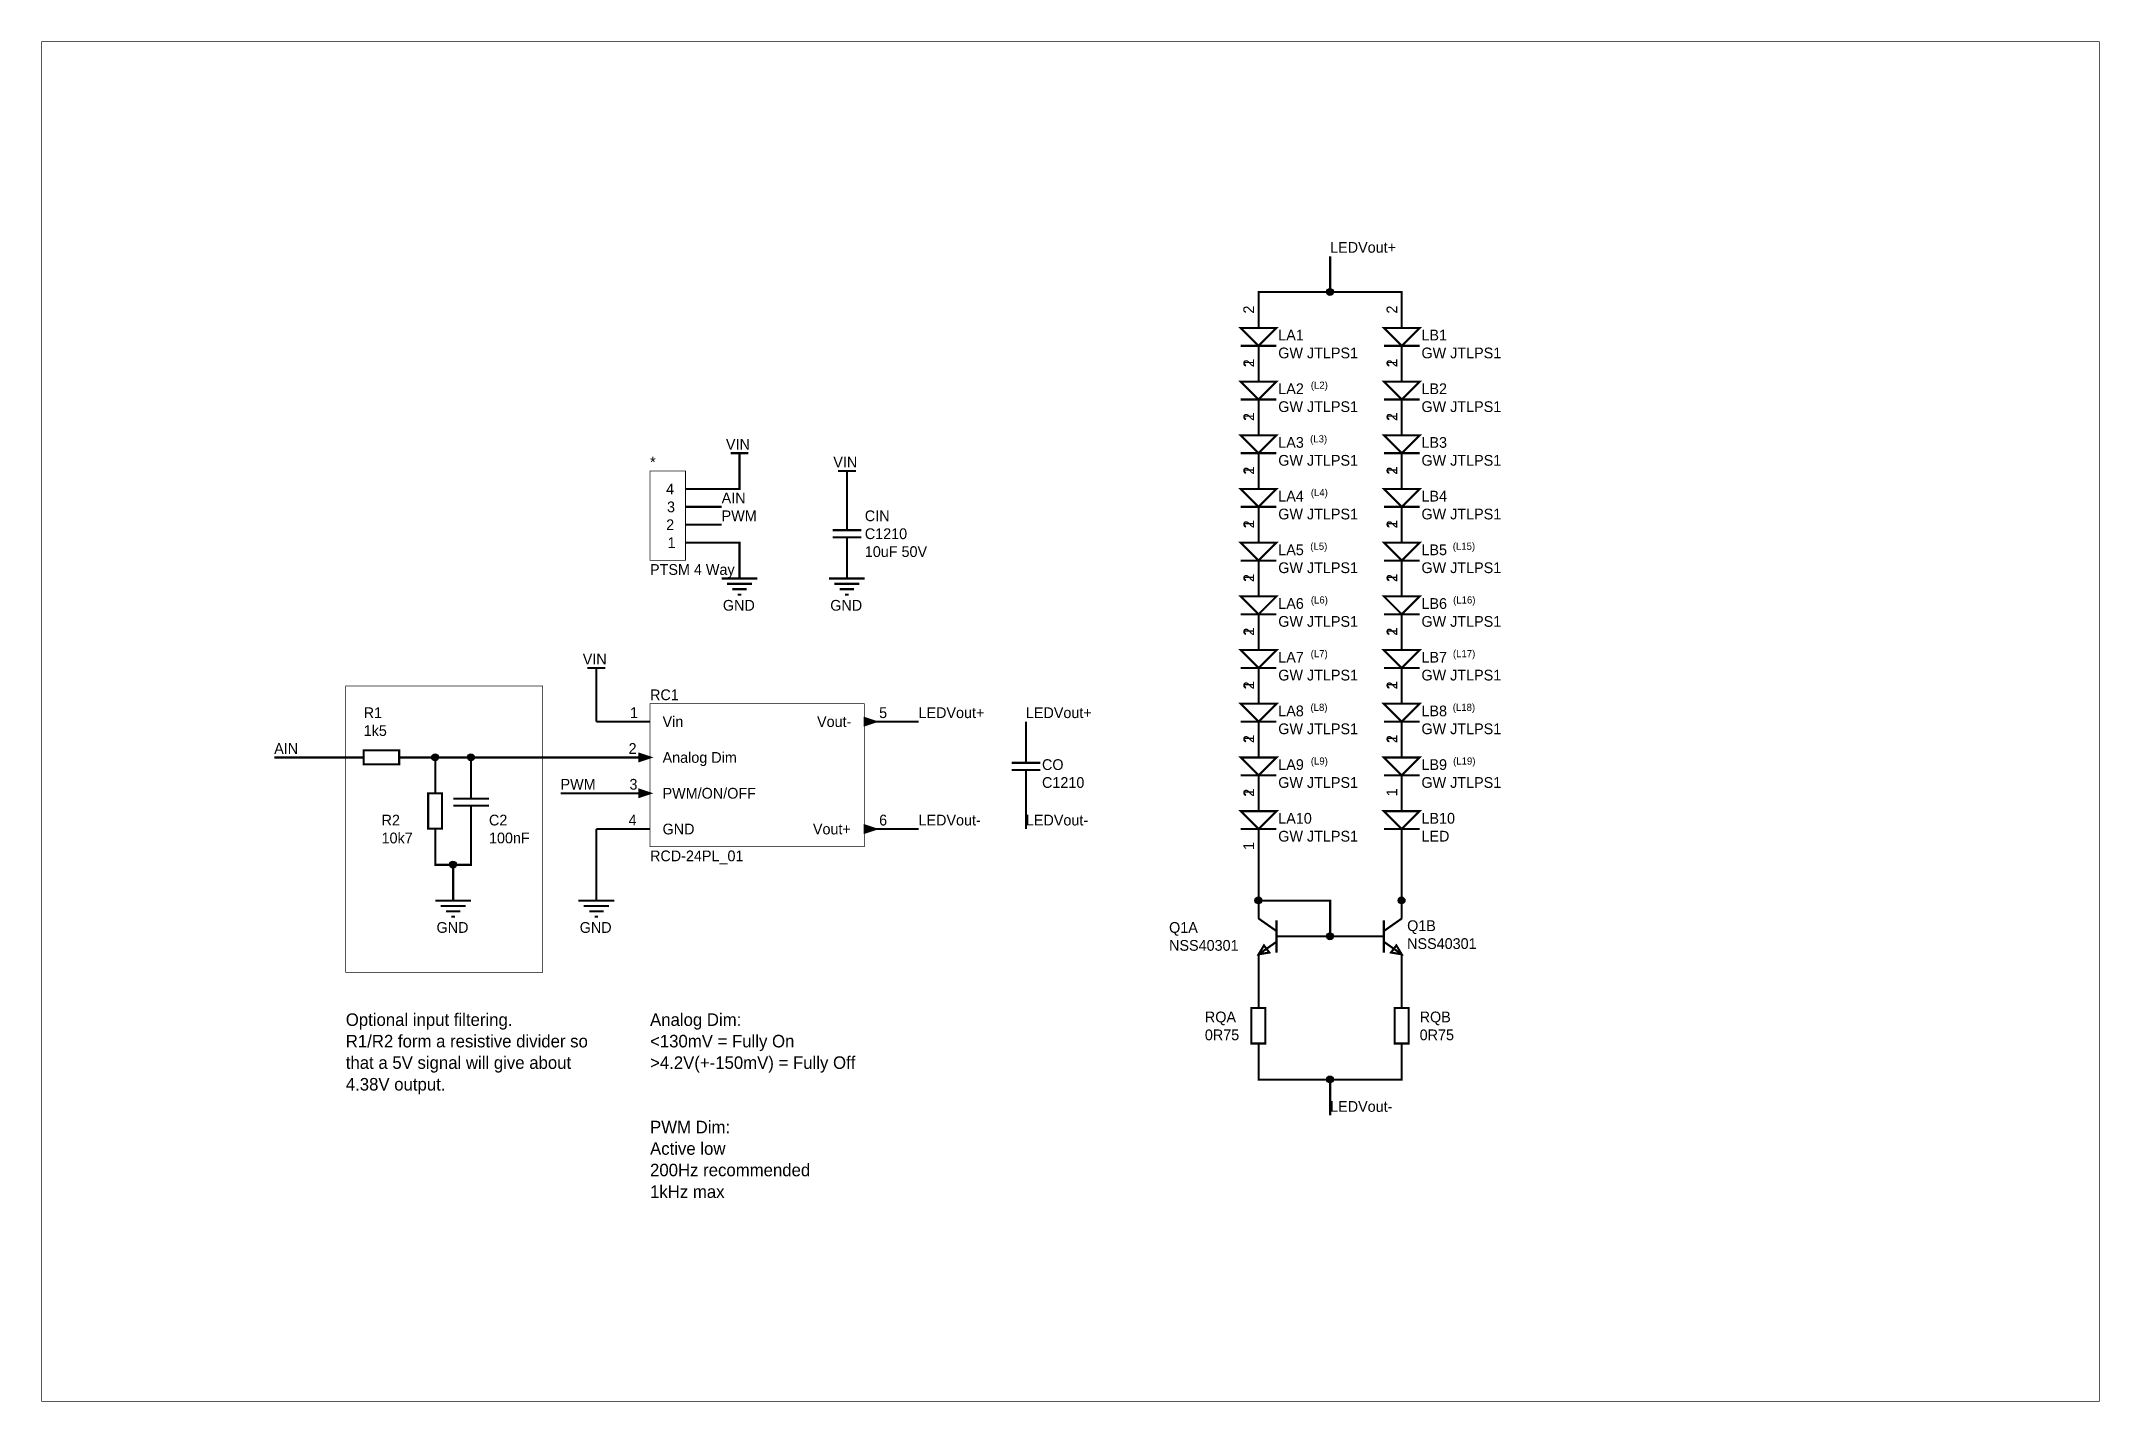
# Model space of a CAD drawing. Header units: millimetres. Extents: x 0 to 11.5, y 0 to 7.6.
import ezdxf

# ---------------------------------------------------------------- set-up
doc = ezdxf.new("R2010")
doc.units = ezdxf.units.MM
doc.header["$MEASUREMENT"] = 0
doc.layers.add('Sheet', color=255, linetype='Continuous')

msp = doc.modelspace()

# ---------------------------------------------------------------- linework, layer by layer
at = {"layer": 'Sheet'}
for points, const_width in [([(0, 7.6), (11.498, 7.6), (11.498, 0.002), (0, 0.002), (0, 7.6)], 0.0039), ([(7.2, 6.2), (7.2, 6.4)], 0.0118), ([(6.8, 6.1), (6.8, 6.2), (7.2, 6.2), (7.6, 6.2), (7.6, 6.1)], 0.0118), ([(6.8, 6), (6.8, 6.1)], 0.0118), ([(7.6, 6), (7.6, 6.1)], 0.0118), ([(6.8, 5.9), (6.7, 6), (6.9, 6), (6.8, 5.9)], 0.0118), ([(7.6, 5.9), (7.5, 6), (7.7, 6), (7.6, 5.9)], 0.0118), ([(6.7, 5.9), (6.9, 5.9)], 0.0118), ([(6.8, 5.9), (6.8, 5.8)], 0.0118), ([(7.5, 5.9), (7.7, 5.9)], 0.0118), ([(7.6, 5.9), (7.6, 5.8)], 0.0118), ([(6.8, 5.7), (6.8, 5.8)], 0.0118), ([(7.6, 5.7), (7.6, 5.8)], 0.0118), ([(6.8, 5.6), (6.7, 5.7), (6.9, 5.7), (6.8, 5.6)], 0.0118), ([(7.6, 5.6), (7.5, 5.7), (7.7, 5.7), (7.6, 5.6)], 0.0118), ([(6.7, 5.6), (6.9, 5.6)], 0.0118), ([(6.8, 5.6), (6.8, 5.5)], 0.0118), ([(7.5, 5.6), (7.7, 5.6)], 0.0118), ([(7.6, 5.6), (7.6, 5.5)], 0.0118), ([(6.8, 5.4), (6.8, 5.5)], 0.0118), ([(7.6, 5.4), (7.6, 5.5)], 0.0118), ([(3.85, 5.3), (3.95, 5.3)], 0.0118), ([(3.9, 5.2), (3.9, 5.3)], 0.0118), ([(6.8, 5.3), (6.7, 5.4), (6.9, 5.4), (6.8, 5.3)], 0.0118), ([(6.7, 5.3), (6.9, 5.3)], 0.0118), ([(6.8, 5.3), (6.8, 5.2)], 0.0118), ([(7.6, 5.3), (7.5, 5.4), (7.7, 5.4), (7.6, 5.3)], 0.0118), ([(7.5, 5.3), (7.7, 5.3)], 0.0118), ([(7.6, 5.3), (7.6, 5.2)], 0.0118), ([(3.4, 5.2), (3.598, 5.2), (3.598, 4.702), (3.4, 4.702), (3.4, 5.2)], 0.0039), ([(3.7, 5.1), (3.9, 5.1), (3.9, 5.2)], 0.0118), ([(4.45, 5.2), (4.55, 5.2)], 0.0118), ([(4.5, 5.1), (4.5, 5.2)], 0.0118), ([(6.8, 5.1), (6.8, 5.2)], 0.0118), ([(7.6, 5.1), (7.6, 5.2)], 0.0118), ([(3.6, 5.1), (3.7, 5.1)], 0.0118), ([(4.5, 5), (4.5, 5.1)], 0.0118), ([(6.8, 5), (6.7, 5.1), (6.9, 5.1), (6.8, 5)], 0.0118), ([(7.6, 5), (7.5, 5.1), (7.7, 5.1), (7.6, 5)], 0.0118), ([(3.6, 5), (3.7, 5)], 0.0118), ([(3.7, 5), (3.8, 5)], 0.0118), ([(4.5, 4.9), (4.5, 5)], 0.0118), ([(6.7, 5), (6.9, 5)], 0.0118), ([(6.8, 5), (6.8, 4.9)], 0.0118), ([(7.5, 5), (7.7, 5)], 0.0118), ([(7.6, 5), (7.6, 4.9)], 0.0118), ([(3.6, 4.9), (3.7, 4.9)], 0.0118), ([(3.7, 4.9), (3.8, 4.9)], 0.0118), ([(4.42, 4.87), (4.58, 4.87)], 0.0118), ([(4.58, 4.83), (4.42, 4.83)], 0.0118), ([(4.5, 4.9), (4.5, 4.87)], 0.0118), ([(4.5, 4.8), (4.5, 4.83)], 0.0118), ([(6.8, 4.8), (6.8, 4.9)], 0.0118), ([(7.6, 4.8), (7.6, 4.9)], 0.0118), ([(3.6, 4.8), (3.7, 4.8)], 0.0118), ([(3.7, 4.8), (3.9, 4.8), (3.9, 4.7)], 0.0118), ([(4.5, 4.8), (4.5, 4.7)], 0.0118), ([(6.8, 4.7), (6.7, 4.8), (6.9, 4.8), (6.8, 4.7)], 0.0118), ([(7.6, 4.7), (7.5, 4.8), (7.7, 4.8), (7.6, 4.7)], 0.0118), ([(3.8, 4.6), (4, 4.6)], 0.0118), ([(3.9, 4.7), (3.9, 4.6)], 0.0118), ([(4.4, 4.6), (4.6, 4.6)], 0.0118), ([(4.5, 4.7), (4.5, 4.6)], 0.0118), ([(6.7, 4.7), (6.9, 4.7)], 0.0118), ([(6.8, 4.7), (6.8, 4.6)], 0.0118), ([(6.8, 4.5), (6.8, 4.6)], 0.0118), ([(7.5, 4.7), (7.7, 4.7)], 0.0118), ([(7.6, 4.7), (7.6, 4.6)], 0.0118), ([(7.6, 4.5), (7.6, 4.6)], 0.0118), ([(3.83, 4.57), (3.97, 4.57)], 0.0118), ([(3.86, 4.54), (3.94, 4.54)], 0.0118), ([(3.89, 4.51), (3.91, 4.51)], 0.0118), ([(4.43, 4.57), (4.57, 4.57)], 0.0118), ([(4.46, 4.54), (4.54, 4.54)], 0.0118), ([(4.49, 4.51), (4.51, 4.51)], 0.0118), ([(6.8, 4.4), (6.7, 4.5), (6.9, 4.5), (6.8, 4.4)], 0.0118), ([(7.6, 4.4), (7.5, 4.5), (7.7, 4.5), (7.6, 4.4)], 0.0118), ([(6.7, 4.4), (6.9, 4.4)], 0.0118), ([(6.8, 4.4), (6.8, 4.3)], 0.0118), ([(7.5, 4.4), (7.7, 4.4)], 0.0118), ([(7.6, 4.4), (7.6, 4.3)], 0.0118), ([(6.8, 4.2), (6.8, 4.3)], 0.0118), ([(7.6, 4.2), (7.6, 4.3)], 0.0118), ([(6.8, 4.1), (6.7, 4.2), (6.9, 4.2), (6.8, 4.1)], 0.0118), ([(7.6, 4.1), (7.5, 4.2), (7.7, 4.2), (7.6, 4.1)], 0.0118), ([(3.05, 4.1), (3.15, 4.1)], 0.0118), ([(3.1, 4), (3.1, 4.1)], 0.0118), ([(6.7, 4.1), (6.9, 4.1)], 0.0118), ([(6.8, 4.1), (6.8, 4)], 0.0118), ([(7.5, 4.1), (7.7, 4.1)], 0.0118), ([(7.6, 4.1), (7.6, 4)], 0.0118), ([(2.8, 4), (1.7, 4), (1.7, 2.4), (2.8, 2.4), (2.8, 4)], 0.0039), ([(3.1, 4), (3.1, 3.8)], 0.0118), ([(6.8, 3.9), (6.8, 4)], 0.0118), ([(7.6, 3.9), (7.6, 4)], 0.0118), ([(3.4, 3.8), (3.1, 3.8)], 0.0118), ([(3.4, 3.9), (4.598, 3.9), (4.598, 3.102), (3.4, 3.102), (3.4, 3.9)], 0.0039), ([(4.6, 3.8), (4.9, 3.8)], 0.0118), ([(5.5, 3.7), (5.5, 3.8)], 0.0118), ([(6.8, 3.8), (6.7, 3.9), (6.9, 3.9), (6.8, 3.8)], 0.0118), ([(6.7, 3.8), (6.9, 3.8)], 0.0118), ([(6.8, 3.8), (6.8, 3.7)], 0.0118), ([(7.6, 3.8), (7.5, 3.9), (7.7, 3.9), (7.6, 3.8)], 0.0118), ([(7.5, 3.8), (7.7, 3.8)], 0.0118), ([(7.6, 3.8), (7.6, 3.7)], 0.0118), ([(5.5, 3.6), (5.5, 3.7)], 0.0118), ([(6.8, 3.6), (6.8, 3.7)], 0.0118), ([(7.6, 3.6), (7.6, 3.7)], 0.0118), ([(1.7, 3.6), (1.3, 3.6)], 0.0118), ([(1.8, 3.6), (1.7, 3.6)], 0.0118), ([(1.8, 3.64), (1.998, 3.64), (1.998, 3.562), (1.8, 3.562), (1.8, 3.64)], 0.0118), ([(2, 3.6), (2.1, 3.6)], 0.0118), ([(3.1, 3.6), (2.4, 3.6), (2.2, 3.6), (2.1, 3.6)], 0.0118), ([(2.2, 3.5), (2.2, 3.6)], 0.0118), ([(2.4, 3.5), (2.4, 3.6)], 0.0118), ([(3.4, 3.6), (3.1, 3.6)], 0.0118), ([(5.42, 3.57), (5.58, 3.57)], 0.0118), ([(5.5, 3.6), (5.5, 3.57)], 0.0118), ([(6.8, 3.5), (6.7, 3.6), (6.9, 3.6), (6.8, 3.5)], 0.0118), ([(7.6, 3.5), (7.5, 3.6), (7.7, 3.6), (7.6, 3.5)], 0.0118), ([(2.2, 3.4), (2.2, 3.5)], 0.0118), ([(2.4, 3.37), (2.4, 3.5)], 0.0118), ([(5.58, 3.53), (5.42, 3.53)], 0.0118), ([(5.5, 3.5), (5.5, 3.53)], 0.0118), ([(5.5, 3.5), (5.5, 3.4)], 0.0118), ([(6.7, 3.5), (6.9, 3.5)], 0.0118), ([(6.8, 3.5), (6.8, 3.4)], 0.0118), ([(7.5, 3.5), (7.7, 3.5)], 0.0118), ([(7.6, 3.5), (7.6, 3.4)], 0.0118), ([(2.16, 3.4), (2.238, 3.4), (2.238, 3.202), (2.16, 3.202), (2.16, 3.4)], 0.0118), ([(2.5, 3.37), (2.3, 3.37)], 0.0118), ([(2.5, 3.33), (2.3, 3.33)], 0.0118), ([(2.4, 3.33), (2.4, 3.2)], 0.0118), ([(3.1, 3.4), (2.9, 3.4)], 0.0118), ([(3.4, 3.4), (3.1, 3.4)], 0.0118), ([(5.5, 3.4), (5.5, 3.2)], 0.0118), ([(6.8, 3.3), (6.8, 3.4)], 0.0118), ([(7.6, 3.3), (7.6, 3.4)], 0.0118), ([(6.8, 3.2), (6.7, 3.3), (6.9, 3.3), (6.8, 3.2)], 0.0118), ([(7.6, 3.2), (7.5, 3.3), (7.7, 3.3), (7.6, 3.2)], 0.0118), ([(2.2, 3.2), (2.2, 3.1)], 0.0118), ([(2.4, 3.2), (2.4, 3), (2.3, 3), (2.2, 3), (2.2, 3.1)], 0.0118), ([(3.4, 3.2), (3.1, 3.2)], 0.0118), ([(3.1, 3.2), (3.1, 2.9)], 0.0118), ([(4.6, 3.2), (4.9, 3.2)], 0.0118), ([(6.7, 3.2), (6.9, 3.2)], 0.0118), ([(6.8, 3.2), (6.8, 3.1)], 0.0118), ([(6.8, 3.1), (6.8, 2.8), (7.2, 2.8), (7.2, 2.6)], 0.0118), ([(7.5, 3.2), (7.7, 3.2)], 0.0118), ([(7.6, 3.2), (7.6, 3.1)], 0.0118), ([(7.6, 3.1), (7.6, 2.8)], 0.0118), ([(2.3, 3), (2.3, 2.9)], 0.0118), ([(2.3, 2.9), (2.3, 2.8)], 0.0118), ([(3.1, 2.9), (3.1, 2.8)], 0.0118), ([(2.2, 2.8), (2.4, 2.8)], 0.0118), ([(2.23, 2.77), (2.37, 2.77)], 0.0118), ([(3, 2.8), (3.2, 2.8)], 0.0118), ([(3.03, 2.77), (3.17, 2.77)], 0.0118), ([(6.8, 2.7), (6.8, 2.8)], 0.0118), ([(6.8, 2.7), (6.8, 2.8)], 0.0118), ([(7.6, 2.7), (7.6, 2.8)], 0.0118), ([(7.6, 2.7), (7.6, 2.8)], 0.0118), ([(2.26, 2.74), (2.34, 2.74)], 0.0118), ([(2.29, 2.71), (2.31, 2.71)], 0.0118), ([(3.06, 2.74), (3.14, 2.74)], 0.0118), ([(3.09, 2.71), (3.11, 2.71)], 0.0118), ([(6.8, 2.7), (6.9, 2.63)], 0.0118), ([(6.9, 2.69), (6.9, 2.51)], 0.0118), ([(7.6, 2.7), (7.5, 2.63)], 0.0118), ([(7.5, 2.69), (7.5, 2.51)], 0.0118), ([(6.9, 2.57), (6.8, 2.5)], 0.0118), ([(6.9, 2.6), (7, 2.6)], 0.0118), ([(7.4, 2.6), (7.2, 2.6), (7, 2.6)], 0.0118), ([(7.5, 2.6), (7.4, 2.6)], 0.0118), ([(7.5, 2.57), (7.6, 2.5)], 0.0118), ([(6.8, 2.5), (6.8, 2.4)], 0.0118), ([(7.6, 2.5), (7.6, 2.4)], 0.0118), ([(6.8, 2.4), (6.8, 2.3)], 0.0118), ([(6.8, 2.2), (6.8, 2.3)], 0.0118), ([(7.6, 2.4), (7.6, 2.3)], 0.0118), ([(7.6, 2.2), (7.6, 2.3)], 0.0118), ([(6.76, 2.2), (6.838, 2.2), (6.838, 2.002), (6.76, 2.002), (6.76, 2.2)], 0.0118), ([(7.56, 2.2), (7.638, 2.2), (7.638, 2.002), (7.56, 2.002), (7.56, 2.2)], 0.0118), ([(6.8, 2), (6.8, 1.9)], 0.0118), ([(7.6, 2), (7.6, 1.9)], 0.0118), ([(6.8, 1.9), (6.8, 1.8), (7.2, 1.8), (7.6, 1.8), (7.6, 1.9)], 0.0118), ([(7.2, 1.8), (7.2, 1.6)], 0.0118)]:
    msp.add_lwpolyline(points, dxfattribs=dict(at, const_width=const_width))
at = {"layer": 'Sheet', "const_width": 0.02}
for points in [[(7.19, 6.2, 1), (7.21, 6.2, 1)], [(2.19, 3.6, 1), (2.21, 3.6, 1)], [(2.39, 3.6, 1), (2.41, 3.6, 1)], [(2.29, 3, 1), (2.31, 3, 1)], [(6.79, 2.8, 1), (6.81, 2.8, 1)], [(7.59, 2.8, 1), (7.61, 2.8, 1)], [(7.19, 2.6, 1), (7.21, 2.6, 1)], [(7.19, 1.8, 1), (7.21, 1.8, 1)]]:
    msp.add_lwpolyline(points, format="xyb", close=True, dxfattribs=at)
at = {"layer": 'Sheet'}
for points, const_width in [([(4.66, 3.8), (4.6, 3.78), (4.6, 3.82), (4.66, 3.8)], 0.0118), ([(4.66, 3.8), (4.6, 3.82), (4.6, 3.78), (4.66, 3.8)], 0.0118), ([(3.4, 3.6), (3.34, 3.58), (3.34, 3.62), (3.4, 3.6)], 0.0118), ([(3.34, 3.62), (3.4, 3.6), (3.34, 3.58), (3.34, 3.62)], 0.0118), ([(3.4, 3.4), (3.34, 3.38), (3.34, 3.42), (3.4, 3.4)], 0.0118), ([(3.34, 3.42), (3.4, 3.4), (3.34, 3.38), (3.34, 3.42)], 0.0118), ([(4.66, 3.2), (4.6, 3.18), (4.6, 3.22), (4.66, 3.2)], 0.0118), ([(4.66, 3.2), (4.6, 3.22), (4.6, 3.18), (4.66, 3.2)], 0.0118), ([(6.86, 2.51), (6.8, 2.5), (6.83, 2.55), (6.86, 2.51)], 0.0118), ([(6.8, 2.5), (6.83, 2.55), (6.86, 2.51), (6.8, 2.5)], 0.0039), ([(7.6, 2.5), (7.54, 2.51), (7.57, 2.55), (7.6, 2.5)], 0.0118), ([(7.6, 2.5), (7.57, 2.55), (7.54, 2.51), (7.6, 2.5)], 0.0039)]:
    msp.add_lwpolyline(points, close=True, dxfattribs=dict(at, const_width=const_width))
for centre, major_axis, ratio in [((7.199, 6.201), (0.0192, 0), 0.997229), ((7.199, 6.201), (0.0192, 0), 0.997229), ((7.199, 6.201), (0.0192, 0), 0.997229), ((7.199, 6.201), (0.0192, 0), 0.997229), ((2.199, 3.601), (0, 0.0192), 0.997348), ((2.199, 3.601), (0, 0.0192), 0.997348), ((2.199, 3.601), (0, 0.0192), 0.997348), ((2.199, 3.601), (0, 0.0192), 0.997348), ((2.399, 3.601), (0, 0.0192), 0.997354), ((2.399, 3.601), (0, 0.0192), 0.997354), ((2.399, 3.601), (0, 0.0192), 0.997354), ((2.399, 3.601), (0, 0.0192), 0.997354), ((2.299, 3.001), (0.0191, 0), 0.999943), ((2.299, 3.001), (0.0191, 0), 0.999943), ((2.299, 3.001), (0.0191, 0), 0.999943), ((2.299, 3.001), (0.0191, 0), 0.999943), ((6.799, 2.801), (0.0192, 0), 0.997229), ((6.799, 2.801), (0.0192, 0), 0.997229), ((6.799, 2.801), (0.0192, 0), 0.997229), ((6.799, 2.801), (0.0192, 0), 0.997229), ((6.799, 2.801), (0.0192, 0), 0.997229), ((6.799, 2.801), (0.0192, 0), 0.997229), ((6.799, 2.801), (0.0192, 0), 0.997229), ((6.799, 2.801), (0.0192, 0), 0.997229), ((7.599, 2.801), (0.0191, 0), 0.999937), ((7.599, 2.801), (0.0191, 0), 0.999937), ((7.599, 2.801), (0.0191, 0), 0.999937), ((7.599, 2.801), (0.0191, 0), 0.999937), ((7.599, 2.801), (0.0191, 0), 0.999937), ((7.599, 2.801), (0.0191, 0), 0.999937), ((7.599, 2.801), (0.0191, 0), 0.999937), ((7.599, 2.801), (0.0191, 0), 0.999937), ((7.199, 2.601), (0.0192, 0), 0.997229), ((7.199, 2.601), (0.0192, 0), 0.997229), ((7.199, 2.601), (0.0192, 0), 0.997229), ((7.199, 2.601), (0.0192, 0), 0.997229), ((7.199, 1.801), (0.0192, 0), 0.997229), ((7.199, 1.801), (0.0192, 0), 0.997229), ((7.199, 1.801), (0.0192, 0), 0.997229), ((7.199, 1.801), (0.0192, 0), 0.997229)]:
    msp.add_ellipse(centre, major_axis=major_axis, ratio=ratio, dxfattribs=at)
for points in [[(4.598, 3.777), (4.666, 3.8), (4.598, 3.823)], [(3.338, 3.577), (3.406, 3.6), (3.338, 3.623)], [(3.338, 3.377), (3.406, 3.4), (3.338, 3.423)], [(4.598, 3.177), (4.666, 3.2), (4.598, 3.223)]]:
    msp.add_solid(points, dxfattribs=at)

# ---------------------------------------------------------------- texts
for s, height, p in [('LEDVout+', 0.06, (7.2, 6.42)), ('LA1', 0.06, (6.91, 5.93)), ('LB1', 0.06, (7.71, 5.93)), ('GW JTLPS1', 0.06, (6.91, 5.83)), ('GW JTLPS1', 0.06, (7.71, 5.83)), ('LA2', 0.06, (6.91, 5.63)), ('(L2)', 0.04, (7.092, 5.66)), ('LB2', 0.06, (7.71, 5.63)), ('GW JTLPS1', 0.06, (6.91, 5.53)), ('GW JTLPS1', 0.06, (7.71, 5.53)), ('VIN', 0.06, (3.824, 5.32)), ('GW JTLPS1', 0.06, (6.91, 5.23)), ('LA3', 0.06, (6.91, 5.33)), ('(L3)', 0.04, (7.088, 5.36)), ('GW JTLPS1', 0.06, (7.71, 5.23)), ('LB3', 0.06, (7.71, 5.33)), ('*', 0.06, (3.4, 5.22)), ('VIN', 0.06, (4.424, 5.22)), ('4', 0.06, (3.49, 5.07)), ('AIN', 0.06, (3.8, 5.02)), ('LA4', 0.06, (6.91, 5.03)), ('(L4)', 0.04, (7.092, 5.06)), ('LB4', 0.06, (7.71, 5.03)), ('3', 0.06, (3.495, 4.97)), ('PWM', 0.06, (3.8, 4.92)), ('CIN', 0.06, (4.6, 4.92)), ('GW JTLPS1', 0.06, (6.91, 4.93)), ('GW JTLPS1', 0.06, (7.71, 4.93)), ('2', 0.06, (3.49, 4.87)), ('C1210', 0.06, (4.6, 4.82)), ('1', 0.06, (3.498, 4.77)), ('10uF 50V', 0.06, (4.6, 4.72)), ('LA5', 0.06, (6.91, 4.73)), ('(L5)', 0.04, (7.089, 4.76)), ('LB5', 0.06, (7.71, 4.73)), ('(L15)', 0.04, (7.885, 4.76)), ('PTSM 4 Way', 0.06, (3.4, 4.62)), ('GW JTLPS1', 0.06, (6.91, 4.63)), ('GW JTLPS1', 0.06, (7.71, 4.63)), ('LA6', 0.06, (6.91, 4.43)), ('(L6)', 0.04, (7.092, 4.46)), ('LB6', 0.06, (7.71, 4.43)), ('(L16)', 0.04, (7.887, 4.46)), ('GND', 0.06, (3.807, 4.42)), ('GND', 0.06, (4.407, 4.42)), ('GW JTLPS1', 0.06, (6.91, 4.33)), ('GW JTLPS1', 0.06, (7.71, 4.33)), ('VIN', 0.06, (3.024, 4.12)), ('LA7', 0.06, (6.91, 4.13)), ('(L7)', 0.04, (7.091, 4.16)), ('LB7', 0.06, (7.71, 4.13)), ('(L17)', 0.04, (7.886, 4.16)), ('GW JTLPS1', 0.06, (6.91, 4.03)), ('GW JTLPS1', 0.06, (7.71, 4.03)), ('RC1', 0.06, (3.4, 3.92)), ('R1', 0.06, (1.8, 3.82)), ('1', 0.06, (3.288, 3.82)), ('Vin', 0.06, (3.47, 3.77)), ('Vout-', 0.06, (4.333, 3.77)), ('5', 0.06, (4.68, 3.82)), ('LEDVout+', 0.06, (4.9, 3.82)), ('LEDVout+', 0.06, (5.5, 3.82)), ('LA8', 0.06, (6.91, 3.83)), ('(L8)', 0.04, (7.09, 3.86)), ('LB8', 0.06, (7.71, 3.83)), ('(L18)', 0.04, (7.885, 3.86)), ('1k5', 0.06, (1.8, 3.72)), ('2', 0.06, (3.28, 3.62)), ('GW JTLPS1', 0.06, (6.91, 3.73)), ('GW JTLPS1', 0.06, (7.71, 3.73)), ('AIN', 0.06, (1.3, 3.62)), ('Analog Dim', 0.06, (3.47, 3.57)), ('CO', 0.06, (5.59, 3.53)), ('LA9', 0.06, (6.91, 3.53)), ('(L9)', 0.04, (7.092, 3.56)), ('LB9', 0.06, (7.71, 3.53)), ('(L19)', 0.04, (7.887, 3.56)), ('PWM', 0.06, (2.9, 3.42)), ('3', 0.06, (3.285, 3.42)), ('C1210', 0.06, (5.59, 3.43)), ('GW JTLPS1', 0.06, (6.91, 3.43)), ('GW JTLPS1', 0.06, (7.71, 3.43)), ('PWM/ON/OFF', 0.06, (3.47, 3.37)), ('R2', 0.06, (1.9, 3.22)), ('C2', 0.06, (2.5, 3.22)), ('4', 0.06, (3.28, 3.22)), ('GND', 0.06, (3.47, 3.17)), ('Vout+', 0.06, (4.31, 3.17)), ('6', 0.06, (4.68, 3.22)), ('LEDVout-', 0.06, (4.9, 3.22)), ('LEDVout-', 0.06, (5.5, 3.22)), ('LA10', 0.06, (6.91, 3.23)), ('LB10', 0.06, (7.71, 3.23)), ('10k7', 0.06, (1.9, 3.12)), ('100nF', 0.06, (2.5, 3.12)), ('GW JTLPS1', 0.06, (6.91, 3.13)), ('LED', 0.06, (7.71, 3.13)), ('RCD-24PL_01', 0.06, (3.4, 3.02)), ('GND', 0.06, (2.207, 2.62)), ('GND', 0.06, (3.007, 2.62)), ('Q1A', 0.06, (6.3, 2.62)), ('Q1B', 0.06, (7.63, 2.63)), ('NSS40301', 0.06, (6.3, 2.52)), ('NSS40301', 0.06, (7.63, 2.53)), ('Optional input filtering.', 0.07, (1.7, 2.1)), ('Analog Dim:', 0.07, (3.4, 2.1)), ('0R75', 0.06, (6.5, 2.02)), ('RQA', 0.06, (6.5, 2.12)), ('0R75', 0.06, (7.7, 2.02)), ('RQB', 0.06, (7.7, 2.12)), ('R1/R2 form a resistive divider so ', 0.07, (1.7, 1.98)), ('<130mV = Fully On', 0.07, (3.4, 1.98)), ('that a 5V signal will give about ', 0.07, (1.7, 1.86)), ('>4.2V(+-150mV) = Fully Off', 0.07, (3.4, 1.86)), ('4.38V output.', 0.07, (1.7, 1.739)), ('LEDVout-', 0.06, (7.2, 1.62)), ('PWM Dim:', 0.07, (3.4, 1.5)), ('Active low', 0.07, (3.4, 1.38)), ('200Hz recommended', 0.07, (3.4, 1.26)), ('1kHz max', 0.07, (3.4, 1.139))]:
    msp.add_text(s, height=height, dxfattribs=at).set_placement(p)
for s, p in [('2', (6.775, 6.08)), ('2', (7.575, 6.08)), ('2', (6.775, 5.78)), ('1', (6.775, 5.783)), ('2', (7.575, 5.78)), ('1', (7.575, 5.783)), ('1', (6.775, 5.483)), ('1', (7.575, 5.483)), ('2', (6.775, 5.48)), ('2', (7.575, 5.48)), ('2', (6.775, 5.18)), ('1', (6.775, 5.183)), ('2', (7.575, 5.18)), ('1', (7.575, 5.183)), ('2', (6.775, 4.88)), ('1', (6.775, 4.883)), ('2', (7.575, 4.88)), ('1', (7.575, 4.883)), ('2', (6.775, 4.58)), ('1', (6.775, 4.583)), ('2', (7.575, 4.58)), ('1', (7.575, 4.583)), ('2', (6.775, 4.28)), ('1', (6.775, 4.283)), ('2', (7.575, 4.28)), ('1', (7.575, 4.283)), ('2', (6.775, 3.98)), ('1', (6.775, 3.983)), ('2', (7.575, 3.98)), ('1', (7.575, 3.983)), ('2', (6.775, 3.68)), ('1', (6.775, 3.683)), ('2', (7.575, 3.68)), ('1', (7.575, 3.683)), ('2', (6.775, 3.38)), ('1', (6.775, 3.383)), ('1', (7.575, 3.383)), ('1', (6.775, 3.083))]:
    msp.add_text(s, height=0.06, rotation=90, dxfattribs=at).set_placement(p)

doc.saveas('drawing.dxf')
